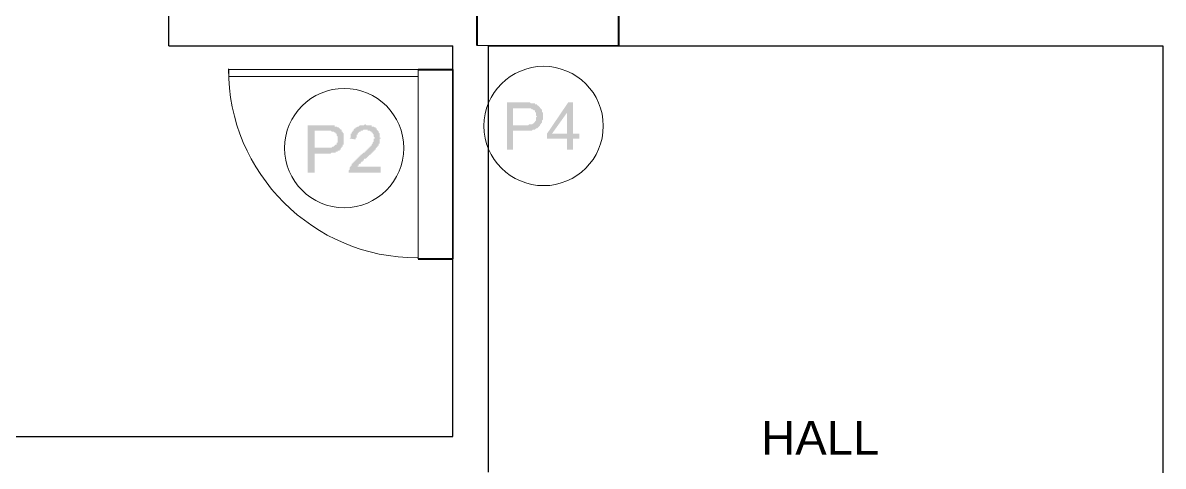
# Model space of a CAD drawing. Header units: metres. Extents: x 6 to 145, y 4 to 18.
# Drawn here: x 46.256 to 51.075, y 11.349 to 13.22 of the extents above; entities that cross this region are included whole.
import ezdxf

# ---------------------------------------------------------------- set-up
doc = ezdxf.new("R2010")
doc.units = ezdxf.units.M
doc.linetypes.add('DASHED2', pattern=[0.375, 0.25, -0.125])
doc.layers.get('0').update_dxf_attribs({"linetype": 'DASHED2'})
for name, color, linetype in [('03-parede vista', 6, 'Continuous'), ('18-Textos', 7, 'Continuous'), ('ARQ - Cotas', 9, 'Continuous'), ('ARQ_', 7, 'Continuous'), ('B_02', 7, 'Continuous'), ('COTA', 5, 'Continuous'), ('MB 01', 7, 'Continuous'), ('O 01', 7, 'Continuous'), ('Q_ESQ CT', 7, 'Continuous'), ('XT', 7, 'Continuous')]:
    doc.layers.add(name, color=color, linetype=linetype)
doc.styles.add('ISA', font='stylu.ttf')
doc.styles.get("Standard").update_dxf_attribs({"font": 'arial.ttf'})
doc.dimstyles.new('ANAPAULA25', dxfattribs={"dimscale": 0, "dimtxt": 0.04, "dimasz": 0.02, "dimexe": 0.1, "dimexo": 0.4, "dimgap": 0.05, "dimtad": 1, "dimzin": 4, "dimdsep": 46, "dimtxsty": 'ISA', "dimblk": 'OBLIQUE', "dimcen": 0.03, "dimse1": 1, "dimse2": 1, "dimclrd": 256, "dimclrt": 256, "dimadec": 0, "dimazin": 0, "dimtfac": 1, "dimtmove": 2, "dimatfit": 3, "dimldrblk": 'OPEN30', "dimfxl": 0.1, "dimtolj": 1, "dimtzin": 0, "dimlwd": -1, "dimarcsym": 0})

# ---------------------------------------------------------------- blocks, each defined once
blk = doc.blocks.new('_Oblique')
at = {"color": 0, "linetype": 'ByBlock', "lineweight": -2}
blk.add_line((-0.5, -0.5), (0.5, 0.5), dxfattribs=at)
blk = doc.blocks.new('*D306')
at = {"layer": 'COTA', "ltscale": 1000, "transparency": 16777216}
blk.add_line((56.1734, 16.7081), (42.0734, 16.7081), dxfattribs=at)
at = {"layer": 'Defpoints', "color": 0, "ltscale": 1000, "transparency": 16777216}
for p in [(42.0734, 16.7081), (42.0734, 12.0732), (56.1734, 12.0732)]:
    blk.add_point(p, dxfattribs=at)
at = {"layer": 'COTA', "ltscale": 1000, "transparency": 16777216, "xscale": 0.02, "yscale": 0.02, "zscale": 0.02, "rotation": 180}
blk.add_blockref('_Oblique', (42.0734, 16.7081), dxfattribs=at)
at = {"layer": 'COTA', "ltscale": 1000, "transparency": 16777216, "xscale": 0.02, "yscale": 0.02, "zscale": 0.02}
blk.add_blockref('_Oblique', (56.1734, 16.7081), dxfattribs=at)
at = {"layer": 'COTA', "ltscale": 1000, "transparency": 16777216, "insert": (49.1234, 16.7792), "char_height": 0.04, "attachment_point": 5, "style": 'ISA'}
blk.add_mtext('\\A1;14.10', dxfattribs=at)
blk = doc.blocks.new('_Open30')
at = {"layer": 'ARQ - Cotas', "color": 0, "lineweight": -2}
for p, q in [((-1, 0.27), (0, 0)), ((0, 0), (-1, -0.27)), ((0, 0), (-1, 0))]:
    blk.add_line(p, q, dxfattribs=at)
blk = doc.blocks.new('*D320')
at = {"layer": 'COTA', "ltscale": 1000, "transparency": 16777216}
blk.add_line((41.1987, 16.0232), (41.1987, 5.8732), dxfattribs=at)
at = {"layer": 'Defpoints', "color": 0, "ltscale": 1000, "transparency": 16777216}
for p in [(49.4234, 16.0232), (41.1987, 5.8732), (51.2234, 5.8732)]:
    blk.add_point(p, dxfattribs=at)
at = {"layer": 'COTA', "ltscale": 1000, "transparency": 16777216, "xscale": 0.02, "yscale": 0.02, "zscale": 0.02}
for p, rotation in [((41.1987, 16.0232), 90), ((41.1987, 5.8732), 270)]:
    blk.add_blockref('_Oblique', p, dxfattribs=dict(at, rotation=rotation))
at = {"layer": 'COTA', "ltscale": 1000, "transparency": 16777216, "insert": (41.1276, 10.9482), "char_height": 0.04, "attachment_point": 5, "rotation": 90, "style": 'ISA'}
blk.add_mtext('\\A1;10.15', dxfattribs=at)

msp = doc.modelspace()

# ---------------------------------------------------------------- hatches: boundary and pattern name
at = {"ltscale": 1000}
h = msp.add_hatch(dxfattribs=at)
h.set_pattern_fill('ANSI37', color=8, scale=0.1, angle=45)
h.paths.add_polyline_path([(55.024, 11.9232), (54.0715, 11.9232), (54.0715, 11.3728), (52.8734, 11.3728), (52.8734, 11.3263, -0.400597), (53.4709, 10.7543), (53.4764, 10.7543), (53.4764, 10.7247), (52.8734, 10.7247), (52.8734, 10.5732), (55.024, 10.5732)])
h.paths.add_polyline_path([(54.6047, 11.3091, -0.054662), (54.5749, 11.2546, -0.085165), (54.528, 11.2073, -0.078597), (54.4788, 11.1826, -0.080504), (54.4402, 11.1769, -0.080504), (54.4016, 11.1826, -0.078597), (54.3524, 11.2073, -0.085165), (54.3055, 11.2546, -0.054662), (54.2757, 11.3091, -0.097935), (54.2544, 11.4161, -0.011399), (54.2554, 11.4597, -0.044817), (54.2595, 11.4902), (54.2455, 11.8643, -0.425161), (54.259, 11.8782), (54.4402, 11.8782), (54.6214, 11.8782, -0.425161), (54.6348, 11.8643), (54.6209, 11.4902, -0.044817), (54.625, 11.4597, -0.011399), (54.626, 11.4161, -0.097935)], flags=16)
h.paths.add_polyline_path([(54.5903, 11.5546, 0.022932), (54.5592, 11.5765, 0.131414), (54.5178, 11.5895), (54.4402, 11.5895), (54.3626, 11.5895, 0.131414), (54.3212, 11.5765, 0.022932), (54.2901, 11.5546, -0.005944), (54.2925, 11.5576, -0.148081), (54.3546, 11.5991), (54.3546, 11.6294, -1), (54.3849, 11.6294), (54.3849, 11.6102), (54.4402, 11.6102), (54.4955, 11.6102), (54.4955, 11.6294, -1), (54.5258, 11.6294), (54.5258, 11.5991, -0.148081), (54.5879, 11.5576, -0.005944)], flags=0)
h.paths.add_polyline_path([(54.4163, 11.7766, -1), (54.464, 11.7766, -1)], flags=0)
h.paths.add_polyline_path([(54.4225, 11.7766, -1), (54.4579, 11.7766, -1)], flags=0)
h.paths.add_polyline_path([(56.0234, 11.9232), (55.0536, 11.9232), (55.0536, 10.5732), (56.0234, 10.5732)])
h.paths.add_polyline_path([(47.7925, 14.6732), (47.3234, 14.6732), (47.0234, 14.6732), (47.0234, 13.2732), (47.7925, 13.2732)])
h.paths.add_polyline_path([(49.0202, 14.6732), (47.8221, 14.6732), (47.8221, 13.2732), (48.1761, 13.2732), (48.1761, 13.2732), (48.1761, 13.8749, -0.009569), (48.199, 13.8743), (48.2057, 13.8743), (48.2057, 13.874, -0.399669), (48.7722, 13.2732), (48.773, 13.2732), (49.0202, 13.2732)])
h.paths.add_polyline_path([(48.0802, 14.1779, -0.011399), (48.0812, 14.2214, -0.044817), (48.0853, 14.252), (48.0713, 14.6261, -0.425161), (48.0848, 14.64), (48.266, 14.64), (48.4472, 14.64, -0.425161), (48.4606, 14.6261), (48.4467, 14.252, -0.044817), (48.4508, 14.2214, -0.011399), (48.4518, 14.1779, -0.097935), (48.4305, 14.0709, -0.054662), (48.4007, 14.0164, -0.085165), (48.3538, 13.969, -0.078597), (48.3046, 13.9444, -0.080504), (48.266, 13.9387, -0.080504), (48.2274, 13.9444, -0.078597), (48.1782, 13.969, -0.085165), (48.1313, 14.0164, -0.054662), (48.1015, 14.0709, -0.097935)], flags=16)
h.paths.add_polyline_path([(48.1159, 14.3164, -0.005944), (48.1183, 14.3194, -0.148081), (48.1804, 14.3609), (48.1804, 14.3911, -1), (48.2107, 14.3911), (48.2107, 14.372), (48.266, 14.372), (48.3213, 14.372), (48.3213, 14.3911, -1), (48.3516, 14.3911), (48.3516, 14.3609, -0.148081), (48.4137, 14.3194, -0.005944), (48.4161, 14.3164, 0.022932), (48.385, 14.3383, 0.131414), (48.3436, 14.3513), (48.266, 14.3513), (48.1884, 14.3513, 0.131414), (48.147, 14.3383, 0.022932)], flags=0)
h.paths.add_polyline_path([(48.2421, 14.5384, -1), (48.2899, 14.5384, -1)], flags=0)
h.paths.add_polyline_path([(48.2483, 14.5384, -1), (48.2837, 14.5384, -1)], flags=0)
h.paths.add_polyline_path([(51.0734, 15.4752), (50.4721, 15.4752, -0.360387), (50.2152, 15.4752), (49.5734, 15.4752), (49.5734, 14.2729), (51.0734, 14.2729), (51.0734, 14.3739), (50.4742, 14.3739, -0.415637), (51.0734, 14.9756)])
h.paths.add_polyline_path([(50.2622, 14.7832, -0.085165), (50.3096, 14.7364, -0.078597), (50.3342, 14.6872, -0.080504), (50.3399, 14.6485, -0.080504), (50.3342, 14.6099, -0.078597), (50.3096, 14.5607, -0.085165), (50.2622, 14.5138, -0.054662), (50.2078, 14.484, -0.097935), (50.1008, 14.4627, -0.011399), (50.0572, 14.4637, -0.044817), (50.0267, 14.4678), (49.6526, 14.4539, -0.425161), (49.6386, 14.4673), (49.6386, 14.6485), (49.6386, 14.8298, -0.425161), (49.6526, 14.8432), (50.0267, 14.8293, -0.044817), (50.0572, 14.8334, -0.011399), (50.1008, 14.8343, -0.097935), (50.2078, 14.813, -0.054662)], flags=16)
h.paths.add_polyline_path([(50.3162, 14.717, -0.142506), (50.3352, 14.6485, -0.142506), (50.3162, 14.5801, -0.122701), (50.2381, 14.5039, -0.11652), (50.1235, 14.4689, -0.045048), (50.0307, 14.4713, -0.027591), (49.999, 14.4767, -0.065952), (49.9622, 14.4984, -0.005944), (49.9592, 14.5008, -0.148081), (49.9178, 14.5629), (49.8875, 14.5629, -1), (49.8875, 14.5932), (49.9066, 14.5932), (49.9066, 14.6485), (49.9066, 14.7039), (49.8875, 14.7039, -1), (49.8875, 14.7341), (49.9178, 14.7341, -0.148081), (49.9592, 14.7962, -0.071924), (49.999, 14.8203, -0.027591), (50.0307, 14.8258, -0.045048), (50.1235, 14.8282, -0.11652), (50.2381, 14.7931, -0.122701)], flags=0)
h.paths.add_polyline_path([(49.9273, 14.6485), (49.9273, 14.5707), (49.9066, 14.5707), (49.9066, 14.5846), (49.9273, 14.5846), (49.9273, 14.6485), (49.9273, 14.7124), (49.9066, 14.7124), (49.9066, 14.7263), (49.9273, 14.7263)], flags=0)
h.paths.add_polyline_path([(49.7641, 14.6485, -1), (49.7164, 14.6485, -1)], flags=0)
h.paths.add_polyline_path([(49.758, 14.6485, -1), (49.7225, 14.6485, -1)], flags=0)
h.paths.add_polyline_path([(51.0734, 14.2433), (49.5734, 14.2433), (49.5734, 13.2732), (51.0734, 13.2732)])
h.paths.add_polyline_path([(53.7594, 10.6674), (54.906, 10.6674), (54.906, 11.2003), (53.7594, 11.2003)], flags=24)
h.paths.add_polyline_path([(47.2579, 13.4619), (48.4045, 13.4619), (48.4045, 13.9947), (47.2579, 13.9947)], flags=9)
h.paths.add_polyline_path([(49.8007, 13.4361), (50.9473, 13.4361), (50.9473, 13.9689), (49.8007, 13.9689)], flags=24)
at = {"layer": 'XT', "transparency": 33554559}
h = msp.add_hatch(color=256, dxfattribs=at)
h.paths.add_polyline_path([(48.3023, 12.6853), (48.3023, 12.8842), (48.3785, 12.8842), (48.3827, 12.8842), (48.3827, 12.8842), (48.387, 12.8842), (48.3912, 12.8842), (48.3954, 12.8842), (48.3954, 12.8842), (48.3997, 12.8842), (48.3997, 12.8842), (48.4039, 12.88), (48.4039, 12.88), (48.4081, 12.88), (48.4124, 12.88), (48.4124, 12.88), (48.4166, 12.88), (48.4208, 12.88), (48.4208, 12.8758), (48.4251, 12.8758), (48.4251, 12.8758), (48.4293, 12.8758), (48.4293, 12.8715), (48.4335, 12.8715), (48.4335, 12.8715), (48.4378, 12.8673), (48.4378, 12.8673), (48.442, 12.8631), (48.442, 12.8631), (48.442, 12.8588), (48.4462, 12.8588), (48.4462, 12.8546), (48.4462, 12.8546), (48.4505, 12.8546), (48.4505, 12.8504), (48.4505, 12.8461), (48.4505, 12.8461), (48.4505, 12.8419), (48.4547, 12.8419), (48.4547, 12.8377), (48.4547, 12.8334), (48.4547, 12.8334), (48.4547, 12.8292), (48.4547, 12.825), (48.4547, 12.825), (48.4547, 12.8207), (48.4547, 12.8207), (48.4547, 12.8165), (48.4547, 12.8123), (48.4547, 12.8123), (48.4505, 12.808), (48.4505, 12.808), (48.4505, 12.8038), (48.4505, 12.7996), (48.4505, 12.7996), (48.4462, 12.7953), (48.4462, 12.7953), (48.4462, 12.7911), (48.442, 12.7911), (48.442, 12.7869), (48.442, 12.7869), (48.4378, 12.7826), (48.4378, 12.7826), (48.4378, 12.7826), (48.4335, 12.7784), (48.4335, 12.7784), (48.4335, 12.7784), (48.4293, 12.7742), (48.4293, 12.7742), (48.4251, 12.7742), (48.4251, 12.7742), (48.4208, 12.7699), (48.4208, 12.7699), (48.4166, 12.7699), (48.4124, 12.7699), (48.4124, 12.7699), (48.4081, 12.7657), (48.4081, 12.7657), (48.4039, 12.7657), (48.3997, 12.7657), (48.3954, 12.7657), (48.3954, 12.7657), (48.3912, 12.7657), (48.387, 12.7657), (48.3827, 12.7657), (48.3785, 12.7657), (48.3785, 12.7657), (48.3277, 12.7657), (48.3277, 12.6853)], flags=0)
h.paths.add_polyline_path([(48.3277, 12.7869), (48.3785, 12.7869), (48.3827, 12.7869), (48.387, 12.7869), (48.3912, 12.7869), (48.3954, 12.7911), (48.3954, 12.7911), (48.3997, 12.7911), (48.4039, 12.7911), (48.4039, 12.7911), (48.4081, 12.7911), (48.4081, 12.7911), (48.4124, 12.7953), (48.4124, 12.7953), (48.4166, 12.7953), (48.4166, 12.7996), (48.4166, 12.7996), (48.4166, 12.7996), (48.4208, 12.7996), (48.4208, 12.8038), (48.4208, 12.8038), (48.4251, 12.808), (48.4251, 12.8123), (48.4251, 12.8123), (48.4251, 12.8165), (48.4251, 12.8207), (48.4251, 12.8207), (48.4293, 12.825), (48.4251, 12.8292), (48.4251, 12.8292), (48.4251, 12.8334), (48.4251, 12.8377), (48.4251, 12.8377), (48.4251, 12.8419), (48.4208, 12.8419), (48.4208, 12.8461), (48.4208, 12.8461), (48.4208, 12.8504), (48.4166, 12.8504), (48.4166, 12.8504), (48.4124, 12.8546), (48.4124, 12.8546), (48.4081, 12.8546), (48.4039, 12.8588), (48.4039, 12.8588), (48.4039, 12.8588), (48.3997, 12.8588), (48.3997, 12.8588), (48.3954, 12.8588), (48.3912, 12.8588), (48.3912, 12.8588), (48.387, 12.8588), (48.3827, 12.8588), (48.3785, 12.8588), (48.3277, 12.8588)], flags=0)
h = msp.add_hatch(color=256, dxfattribs=at)
h.paths.add_polyline_path([(48.5563, 12.6853), (48.5563, 12.7318), (48.4717, 12.7318), (48.4717, 12.753), (48.5606, 12.8842), (48.5817, 12.8842), (48.5817, 12.753), (48.6071, 12.753), (48.6071, 12.7318), (48.5817, 12.7318), (48.5817, 12.6853)], flags=0)
h.paths.add_polyline_path([(48.5563, 12.753), (48.5563, 12.8419), (48.4928, 12.753)], flags=0)
h = msp.add_hatch(color=256, dxfattribs=at)
h.paths.add_polyline_path([(47.4598, 12.5879), (47.4598, 12.7869), (47.536, 12.7869), (47.5403, 12.7869), (47.5445, 12.7869), (47.5487, 12.7869), (47.5487, 12.7869), (47.553, 12.7869), (47.5572, 12.7869), (47.5572, 12.7869), (47.5614, 12.7869), (47.5614, 12.7869), (47.5657, 12.7869), (47.5657, 12.7869), (47.5699, 12.7869), (47.5741, 12.7869), (47.5741, 12.7826), (47.5784, 12.7826), (47.5826, 12.7826), (47.5826, 12.7826), (47.5868, 12.7784), (47.5868, 12.7784), (47.5911, 12.7784), (47.5911, 12.7784), (47.5953, 12.7742), (47.5953, 12.7742), (47.5995, 12.7699), (47.5995, 12.7699), (47.6038, 12.7699), (47.6038, 12.7657), (47.6038, 12.7615), (47.608, 12.7615), (47.608, 12.7572), (47.608, 12.7572), (47.608, 12.7572), (47.6122, 12.753), (47.6122, 12.7488), (47.6122, 12.7488), (47.6122, 12.7445), (47.6122, 12.7403), (47.6122, 12.7403), (47.6122, 12.7361), (47.6122, 12.7318), (47.6122, 12.7318), (47.6122, 12.7318), (47.6122, 12.7276), (47.6122, 12.7234), (47.6122, 12.7234), (47.6122, 12.7191), (47.6122, 12.7149), (47.6122, 12.7149), (47.6122, 12.7107), (47.6122, 12.7064), (47.608, 12.7064), (47.608, 12.7022), (47.608, 12.7022), (47.608, 12.698), (47.6038, 12.698), (47.6038, 12.6937), (47.6038, 12.6937), (47.5995, 12.6895), (47.5995, 12.6895), (47.5995, 12.6853), (47.5953, 12.6853), (47.5953, 12.6853), (47.5953, 12.681), (47.5911, 12.681), (47.5911, 12.681), (47.5868, 12.681), (47.5868, 12.6768), (47.5826, 12.6768), (47.5826, 12.6768), (47.5784, 12.6768), (47.5784, 12.6726), (47.5741, 12.6726), (47.5699, 12.6726), (47.5699, 12.6726), (47.5657, 12.6726), (47.5614, 12.6726), (47.5614, 12.6726), (47.5572, 12.6683), (47.553, 12.6683), (47.5487, 12.6683), (47.5487, 12.6683), (47.5445, 12.6683), (47.5403, 12.6683), (47.5403, 12.6683), (47.4895, 12.6683), (47.4895, 12.5879)], flags=0)
h.paths.add_polyline_path([(47.4895, 12.6937), (47.5403, 12.6937), (47.5445, 12.6937), (47.5487, 12.6937), (47.5487, 12.6937), (47.553, 12.6937), (47.5572, 12.6937), (47.5572, 12.6937), (47.5614, 12.6937), (47.5657, 12.698), (47.5657, 12.698), (47.5699, 12.698), (47.5699, 12.698), (47.5741, 12.7022), (47.5741, 12.7022), (47.5741, 12.7022), (47.5741, 12.7022), (47.5784, 12.7064), (47.5784, 12.7064), (47.5826, 12.7064), (47.5826, 12.7107), (47.5826, 12.7149), (47.5868, 12.7149), (47.5868, 12.7191), (47.5868, 12.7191), (47.5868, 12.7234), (47.5868, 12.7276), (47.5868, 12.7276), (47.5868, 12.7318), (47.5868, 12.7361), (47.5868, 12.7403), (47.5868, 12.7403), (47.5826, 12.7445), (47.5826, 12.7445), (47.5826, 12.7488), (47.5826, 12.7488), (47.5826, 12.753), (47.5784, 12.753), (47.5784, 12.7572), (47.5741, 12.7572), (47.5741, 12.7572), (47.5699, 12.7615), (47.5699, 12.7615), (47.5657, 12.7615), (47.5657, 12.7615), (47.5614, 12.7615), (47.5614, 12.7615), (47.5572, 12.7657), (47.5572, 12.7657), (47.553, 12.7657), (47.5487, 12.7657), (47.5445, 12.7657), (47.5445, 12.7657), (47.5403, 12.7657), (47.4895, 12.7657)], flags=0)
msp.add_hatch(color=256, dxfattribs=at).paths.add_polyline_path([(47.7689, 12.6133), (47.7689, 12.5879), (47.6334, 12.5879), (47.6334, 12.5921), (47.6334, 12.5921), (47.6334, 12.5964), (47.6376, 12.6006), (47.6376, 12.6006), (47.6376, 12.6048), (47.6376, 12.6048), (47.6376, 12.6091), (47.6376, 12.6091), (47.6419, 12.6133), (47.6419, 12.6133), (47.6419, 12.6175), (47.6461, 12.6175), (47.6461, 12.6218), (47.6461, 12.626), (47.6503, 12.626), (47.6503, 12.6302), (47.6546, 12.6302), (47.6546, 12.6302), (47.6546, 12.6345), (47.6588, 12.6345), (47.6588, 12.6387), (47.6588, 12.6387), (47.663, 12.6387), (47.663, 12.6429), (47.6673, 12.6429), (47.6673, 12.6472), (47.6715, 12.6472), (47.6715, 12.6514), (47.6757, 12.6514), (47.6757, 12.6556), (47.68, 12.6556), (47.68, 12.6599), (47.6842, 12.6599), (47.6842, 12.6641), (47.6884, 12.6641), (47.6927, 12.6683), (47.6927, 12.6683), (47.6969, 12.6726), (47.7011, 12.6726), (47.7011, 12.6768), (47.7054, 12.6768), (47.7054, 12.681), (47.7096, 12.681), (47.7096, 12.6853), (47.7138, 12.6853), (47.7138, 12.6895), (47.7181, 12.6895), (47.7181, 12.6937), (47.7223, 12.6937), (47.7223, 12.6937), (47.7223, 12.698), (47.7265, 12.698), (47.7265, 12.7022), (47.7265, 12.7022), (47.7308, 12.7022), (47.7308, 12.7064), (47.7308, 12.7064), (47.735, 12.7107), (47.735, 12.7107), (47.735, 12.7149), (47.7392, 12.7191), (47.7392, 12.7191), (47.7392, 12.7234), (47.7392, 12.7234), (47.7392, 12.7276), (47.7392, 12.7318), (47.7435, 12.7318), (47.7435, 12.7361), (47.7435, 12.7361), (47.7392, 12.7403), (47.7392, 12.7403), (47.7392, 12.7445), (47.7392, 12.7488), (47.7392, 12.7488), (47.735, 12.753), (47.735, 12.753), (47.735, 12.7572), (47.7308, 12.7572), (47.7308, 12.7572), (47.7308, 12.7615), (47.7265, 12.7615), (47.7265, 12.7615), (47.7223, 12.7657), (47.7223, 12.7657), (47.7181, 12.7657), (47.7138, 12.7657), (47.7138, 12.7699), (47.7096, 12.7699), (47.7054, 12.7699), (47.7054, 12.7699), (47.7011, 12.7699), (47.6969, 12.7699), (47.6969, 12.7699), (47.6927, 12.7657), (47.6884, 12.7657), (47.6884, 12.7657), (47.6842, 12.7657), (47.6842, 12.7615), (47.68, 12.7615), (47.68, 12.7615), (47.6757, 12.7572), (47.6757, 12.7572), (47.6757, 12.7572), (47.6715, 12.753), (47.6715, 12.753), (47.6715, 12.7488), (47.6673, 12.7488), (47.6673, 12.7445), (47.6673, 12.7445), (47.6673, 12.7403), (47.6673, 12.7361), (47.663, 12.7361), (47.663, 12.7318), (47.663, 12.7276), (47.6376, 12.7318), (47.6419, 12.7361), (47.6419, 12.7361), (47.6419, 12.7403), (47.6419, 12.7445), (47.6419, 12.7445), (47.6419, 12.7488), (47.6419, 12.753), (47.6461, 12.753), (47.6461, 12.7572), (47.6461, 12.7572), (47.6503, 12.7615), (47.6503, 12.7615), (47.6503, 12.7657), (47.6546, 12.7657), (47.6546, 12.7699), (47.6546, 12.7699), (47.6588, 12.7742), (47.6588, 12.7742), (47.663, 12.7742), (47.663, 12.7784), (47.663, 12.7784), (47.6673, 12.7784), (47.6715, 12.7826), (47.6715, 12.7826), (47.6757, 12.7826), (47.6757, 12.7826), (47.68, 12.7869), (47.68, 12.7869), (47.6842, 12.7869), (47.6884, 12.7869), (47.6884, 12.7869), (47.6927, 12.7869), (47.6969, 12.7869), (47.6969, 12.7869), (47.7011, 12.7911), (47.7054, 12.7911), (47.7096, 12.7869), (47.7096, 12.7869), (47.7138, 12.7869), (47.7181, 12.7869), (47.7181, 12.7869), (47.7223, 12.7869), (47.7265, 12.7869), (47.7265, 12.7869), (47.7308, 12.7869), (47.7308, 12.7826), (47.735, 12.7826), (47.7392, 12.7826), (47.7392, 12.7826), (47.7435, 12.7784), (47.7435, 12.7784), (47.7477, 12.7784), (47.7477, 12.7742), (47.7477, 12.7742), (47.7519, 12.7742), (47.7519, 12.7699), (47.7519, 12.7699), (47.7562, 12.7657), (47.7562, 12.7657), (47.7604, 12.7615), (47.7604, 12.7615), (47.7604, 12.7572), (47.7604, 12.7572), (47.7646, 12.753), (47.7646, 12.7488), (47.7646, 12.7488), (47.7646, 12.7445), (47.7646, 12.7445), (47.7646, 12.7403), (47.7646, 12.7361), (47.7689, 12.7361), (47.7689, 12.7318), (47.7646, 12.7318), (47.7646, 12.7276), (47.7646, 12.7234), (47.7646, 12.7234), (47.7646, 12.7191), (47.7646, 12.7191), (47.7646, 12.7149), (47.7646, 12.7107), (47.7604, 12.7107), (47.7604, 12.7064), (47.7604, 12.7064), (47.7604, 12.7022), (47.7562, 12.7022), (47.7562, 12.698), (47.7562, 12.698), (47.7519, 12.6937), (47.7519, 12.6937), (47.7477, 12.6895), (47.7477, 12.6853), (47.7477, 12.6853), (47.7435, 12.6853), (47.7435, 12.681), (47.7435, 12.681), (47.7392, 12.681), (47.7392, 12.6768), (47.735, 12.6768), (47.735, 12.6726), (47.735, 12.6726), (47.7308, 12.6726), (47.7308, 12.6683), (47.7265, 12.6683), (47.7265, 12.6641), (47.7223, 12.6641), (47.7181, 12.6599), (47.7181, 12.6599), (47.7138, 12.6556), (47.7138, 12.6556), (47.7096, 12.6514), (47.7096, 12.6514), (47.7054, 12.6472), (47.7011, 12.6472), (47.6969, 12.6429), (47.6969, 12.6387), (47.6927, 12.6387), (47.6927, 12.6345), (47.6884, 12.6345), (47.6884, 12.6345), (47.6842, 12.6302), (47.6842, 12.6302), (47.6842, 12.626), (47.68, 12.626), (47.68, 12.626), (47.68, 12.626), (47.6757, 12.6218), (47.6757, 12.6218), (47.6757, 12.6175), (47.6715, 12.6175), (47.6715, 12.6133), (47.6673, 12.6133), (47.6673, 12.6133)])

# ---------------------------------------------------------------- linework, layer by layer
at = {"layer": '03-parede vista', "color": 0}
for p, q in [((46.8734, 13.1232), (46.8734, 14.6732)), ((46.8734, 13.1232), (48.0734, 13.1232)), ((48.0734, 11.4732), (48.0734, 13.1232)), ((48.2234, 11.3232), (48.2234, 13.1232)), ((48.2234, 13.1232), (51.0734, 13.1232)), ((51.0734, 13.1232), (51.0734, 11.9232)), ((51.0734, 11.9232), (51.0734, 9.1232)), ((43.4234, 11.4732), (47.9234, 11.4732)), ((47.9234, 11.4732), (48.0734, 11.4732))]:
    msp.add_line(p, q, dxfattribs=at)
at = {"layer": 'ARQ_', "lineweight": 40}
for p, q in [((48.1761, 13.125), (48.1761, 13.2732)), ((48.773, 13.2732), (48.773, 13.125)), ((47.9263, 13.0234), (48.0745, 13.0234)), ((47.9263, 12.2233), (48.0745, 12.2233))]:
    msp.add_line(p, q, dxfattribs=at)
at = {"layer": 'B_02', "lineweight": 20}
for centre in [(48.4568, 12.7848), (47.6144, 12.6916)]:
    msp.add_circle(centre, 0.2519, dxfattribs=at)
at = {"layer": 'MB 01', "lineweight": 9}
msp.add_arc((47.9234, 13.0261), 0.798, 180, 270, dxfattribs=at)
at = {"layer": 'O 01', "lineweight": 9}
for p, q in [((48.1761, 13.125), (48.773, 13.125)), ((47.9263, 12.2233), (47.9263, 13.0234)), ((48.0745, 12.2233), (48.0745, 13.0234))]:
    msp.add_line(p, q, dxfattribs=at)
at = {"layer": 'Q_ESQ CT', "lineweight": 20}
for p, q in [((47.1262, 12.9938), (47.1262, 13.0234)), ((47.1262, 13.0234), (47.9263, 13.0234)), ((47.9263, 13.0234), (47.9263, 12.9938)), ((47.9263, 12.9938), (47.1262, 12.9938))]:
    msp.add_line(p, q, dxfattribs=at)

# ---------------------------------------------------------------- texts
at = {"layer": '18-Textos', "color": 0, "ltscale": 1000, "insert": (48.8989, 11.5398), "char_height": 0.1428, "attachment_point": 1}
msp.add_mtext_dynamic_manual_height_columns('\\pxqc;HALL\\P12.00 m²', width=1.453047, gutter_width=12.5, heights=[0.4935], dxfattribs=at)

# ---------------------------------------------------------------- dimensions: what is measured, and where the dimension line sits
at = {"layer": 'COTA', "ltscale": 1000}
dim = msp.add_linear_dim(base=(42.0734, 16.7081), p1=(56.1734, 12.0732), p2=(42.0734, 12.0732), dimstyle='ANAPAULA25', override={"dimscale": 1}, dxfattribs=at)
dim.commit()
dim.dimension.update_dxf_attribs({"geometry": '*D306', "text_midpoint": (49.1234, 16.7792)})
dim = msp.add_linear_dim(base=(41.1987, 5.8732), p1=(49.4234, 16.0232), p2=(51.2234, 5.8732), angle=90, dimstyle='ANAPAULA25', override={"dimscale": 1}, dxfattribs=at)
dim.commit()
dim.dimension.update_dxf_attribs({"geometry": '*D320', "text_midpoint": (41.1276, 10.9482)})

doc.saveas('drawing.dxf')
